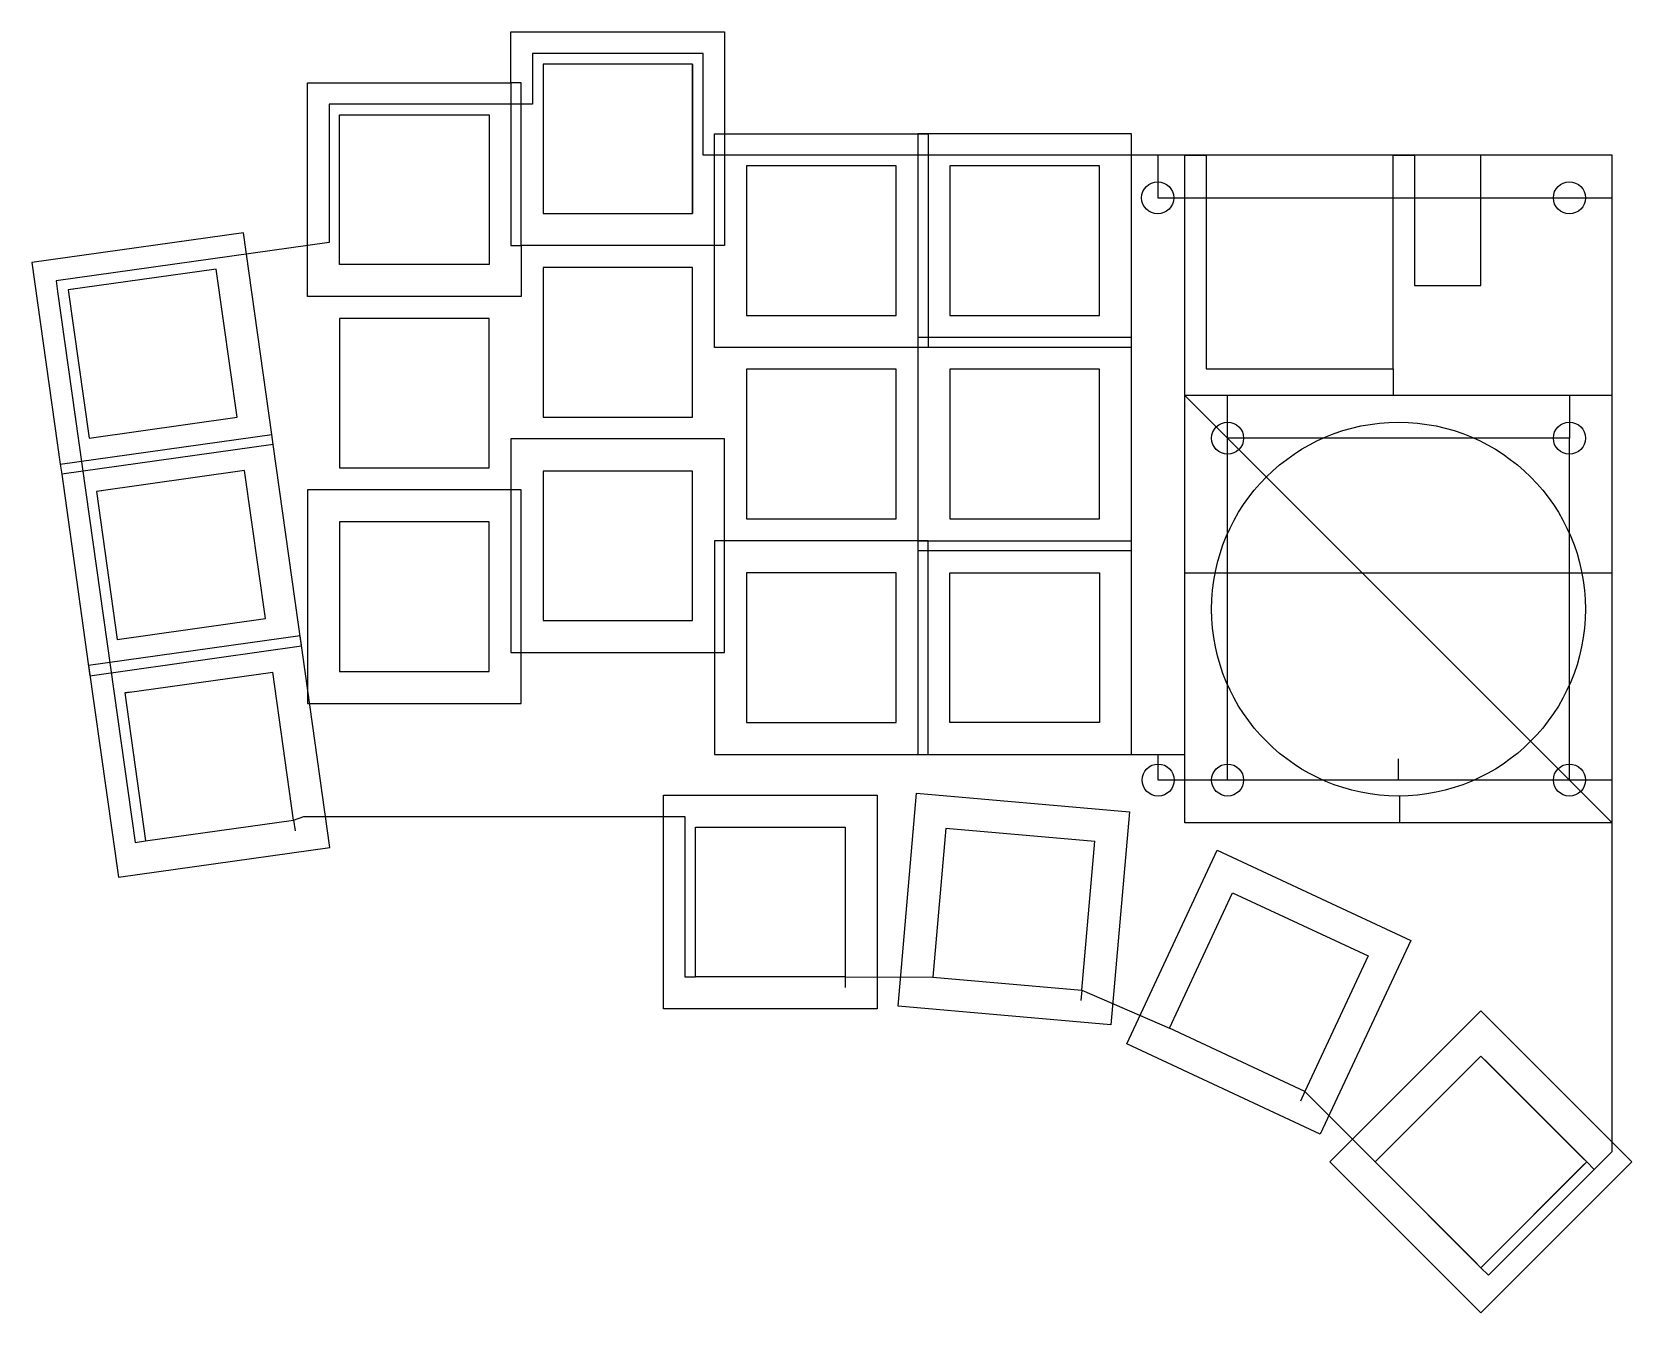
# Model space of a CAD drawing. Header units: millimetres. Extents: x -146 to 4, y -14 to 106.
import ezdxf

# ---------------------------------------------------------------- set-up
doc = ezdxf.new("R2010")
doc.units = ezdxf.units.MM
doc.layers.get('0').update_dxf_attribs({"linetype": 'CONTINUOUS'})

msp = doc.modelspace()

# ---------------------------------------------------------------- linework, layer by layer
for p, q in [((-83.72, 102.78), (-83.72, 88.78)), ((-102.77, 98.02), (-102.77, 84.02)), ((-40.17, 94.25), (-40.17, 90.25)), ((-37.62, 94.25), (-35.62, 94.25)), ((-37.62, 31.75), (-37.62, 94.25)), ((-35.62, 94.25), (-35.62, 74.25)), ((-18.12, 74.25), (-18.12, 94.25)), ((-18.12, 94.25), (-16.12, 94.25)), ((-16.12, 94.25), (-16.12, 82.05)), ((-9.92, 82.05), (-9.92, 94.25)), ((-40.17, 90.25), (2.38, 90.25)), ((-141.69, 81.71), (-142.18, 81.64)), ((-16.12, 82.05), (-9.92, 82.05)), ((-62.62, 77.2), (-62.62, 76.25)), ((-42.62, 76.25), (-42.62, 77.2)), ((-35.62, 74.25), (-18.12, 74.25)), ((-18.12, 74.25), (-18.12, 71.75)), ((2.38, 71.75), (-37.62, 71.75)), ((-37.62, 71.75), (2.38, 31.75)), ((-33.62, 67.75), (-33.62, 71.75)), ((2.38, 71.75), (-1.62, 71.75)), ((-1.62, 71.75), (-1.62, 67.75)), ((-122.98, 67.17), (-123.11, 68.11)), ((-1.62, 67.75), (-33.62, 67.75)), ((-33.62, 35.75), (-33.62, 67.75)), ((-1.62, 35.75), (-1.62, 67.75)), ((-142.92, 65.33), (-142.79, 64.39)), ((-139.04, 62.84), (-139.53, 62.77)), ((-62.62, 58.15), (-62.62, 57.2)), ((-42.62, 57.2), (-42.62, 58.15)), ((-37.62, 55.15), (2.38, 55.15)), ((-136.88, 43.91), (-123.02, 45.86)), ((-121.07, 31.99), (-123.02, 45.86)), ((-136.38, 43.98), (-136.88, 43.91)), ((-136.88, 43.91), (-134.93, 30.05)), ((-42.62, 38.15), (-37.62, 38.15)), ((-40.12, 35.75), (-40.12, 38.15)), ((-17.62, 35.75), (-17.62, 37.75)), ((-33.62, 35.75), (-40.12, 35.75)), ((-1.62, 35.75), (-33.62, 35.75)), ((2.38, 35.75), (-1.62, 35.75)), ((2.38, 31.75), (2.38, 35.75)), ((-17.53, 34.25), (-17.53, 31.75)), ((-121.07, 31.99), (-120.93, 31)), ((2.38, 31.75), (-37.62, 31.75)), ((-69.93, 31.34), (-69.43, 31.34)), ((-60.01, 31.26), (-61.23, 17.31)), ((-60.01, 31.26), (-46.06, 30.04)), ((-47.28, 16.09), (-46.06, 30.04)), ((-69.43, 17.34), (-83.43, 17.34)), ((-69.43, 17.34), (-69.43, 16.34)), ((-47.28, 16.09), (-47.37, 15.1)), ((-26.39, 6.59), (-39.07, 12.51)), ((-10.25, 9.55), (-19.45, 0.35)), ((-9.55, 9.55), (-0.35, 0.35)), ((-26.39, 6.59), (-26.81, 5.69)), ((0, 0), (-0.35, 0.35)), ((-0.35, -0.35), (0, 0)), ((0, 0), (0.71, -0.71)), ((0.71, -0.71), (1.41, 0)), ((1.41, 0), (2.38, 0.97)), ((-9.9, -9.9), (-19.8, 0)), ((-19.45, -0.35), (-10.25, -9.55)), ((-0.35, -0.35), (-9.55, -9.55))]:
    msp.add_line(p, q)
for points in [[(-81.67, 96.25), (-80.72, 96.25), (-80.72, 85.78), (-81.67, 85.78), (-99.77, 85.78), (-99.77, 101.02), (-100.72, 101.02), (-100.72, 85.78), (-99.77, 85.78), (-99.77, 81.02), (-119.77, 81.02), (-119.77, 101.02), (-100.72, 101.02), (-100.72, 105.78), (-80.72, 105.78), (-80.72, 96.25), (-61.67, 96.25), (-61.67, 76.25), (-81.67, 76.25), (-81.67, 85.78)], [(0, 0), (-9.9, -9.9), (-9.19, -10.61), (2.38, 0.97), (2.38, 31.75), (2.38, 94.25), (-82.72, 94.25), (-82.72, 103.78), (-98.72, 103.78), (-98.72, 99.02), (-117.76, 99.02), (-117.76, 86.08), (-143.31, 82.49), (-143.17, 81.5), (-135.92, 29.91), (-134.93, 30.05), (-121.07, 31.99), (-120.12, 32.34), (-84.43, 32.34), (-84.43, 17.34), (-83.43, 17.34), (-83.43, 31.34), (-69.43, 31.34), (-69.43, 17.34), (-61.23, 17.31), (-47.28, 16.09), (-39.07, 12.51), (-33.16, 25.2), (-20.47, 19.28), (-26.39, 6.59), (-19.8, 0), (-9.9, 9.9)], [(-83.72, 88.78), (-83.72, 102.78), (-97.72, 102.78), (-97.72, 88.78)], [(-116.77, 98.02), (-102.77, 98.02), (-102.77, 84.02), (-116.77, 84.02)], [(-42.62, 77.2), (-42.62, 96.25), (-62.62, 96.25), (-62.62, 77.2)], [(-64.67, 79.25), (-64.67, 93.25), (-78.67, 93.25), (-78.67, 79.25)], [(-64.67, 79.25), (-64.67, 93.25), (-78.67, 93.25), (-78.67, 79.25)], [(-45.62, 79.25), (-45.62, 93.25), (-59.62, 93.25), (-59.62, 79.25)], [(-145.57, 84.19), (-142.92, 65.33), (-123.11, 68.11), (-125.76, 86.98)], [(-142.18, 81.64), (-140.23, 67.77), (-126.37, 69.72), (-128.32, 83.59)], [(-83.72, 69.73), (-83.72, 83.73), (-97.72, 83.73), (-97.72, 69.73)], [(-102.77, 64.97), (-102.77, 78.97), (-116.77, 78.97), (-116.77, 64.97)], [(-42.62, 58.15), (-42.62, 76.25), (-62.62, 76.25), (-62.62, 58.15)], [(-64.67, 60.2), (-64.67, 74.2), (-78.67, 74.2), (-78.67, 60.2)], [(-64.67, 60.2), (-64.67, 74.2), (-78.67, 74.2), (-78.67, 60.2)], [(-45.62, 60.2), (-45.62, 74.2), (-59.62, 74.2), (-59.62, 60.2)], [(-80.72, 47.68), (-80.72, 67.68), (-100.72, 67.68), (-100.72, 47.68)], [(-142.79, 64.39), (-140.14, 45.52), (-120.33, 48.31), (-122.98, 67.17)], [(-139.53, 62.77), (-137.58, 48.91), (-123.72, 50.86), (-125.67, 64.72)], [(-83.72, 50.68), (-83.72, 64.68), (-97.72, 64.68), (-97.72, 50.68)], [(-99.77, 42.92), (-99.77, 62.92), (-119.77, 62.92), (-119.77, 42.92)], [(-102.77, 45.92), (-102.77, 59.92), (-116.77, 59.92), (-116.77, 45.92)], [(-61.67, 38.15), (-61.67, 58.15), (-81.67, 58.15), (-81.67, 38.15)], [(-42.62, 38.15), (-42.62, 57.2), (-62.62, 57.2), (-62.62, 38.15)], [(-64.67, 41.15), (-64.67, 55.15), (-78.67, 55.15), (-78.67, 41.15)], [(-64.67, 41.15), (-64.67, 55.15), (-78.67, 55.15), (-78.67, 41.15)], [(-59.62, 55.15), (-45.62, 55.15), (-45.62, 41.15), (-59.62, 41.15)], [(-140.27, 46.46), (-137.48, 26.66), (-117.68, 29.44), (-120.46, 49.25)], [(-62.74, 34.51), (-42.81, 32.77), (-44.56, 12.84), (-64.48, 14.59)], [(-66.43, 34.34), (-66.43, 14.34), (-86.43, 14.34), (-86.43, 34.34)], [(-34.61, 29.19), (-16.48, 20.73), (-24.94, 2.61), (-43.06, 11.06)], [(-9.9, -14.14), (-24.04, 0), (-9.9, 14.14), (4.24, 0)]]:
    msp.add_lwpolyline(points, close=True)
for centre, radius in [((-40.17, 90.25), 1.5), ((-1.62, 90.25), 1.5), ((-17.62, 51.75), 17.5), ((-33.62, 67.75), 1.5), ((-1.62, 67.75), 1.5), ((-40.12, 35.75), 1.5), ((-33.62, 35.75), 1.5), ((-1.62, 35.75), 1.5)]:
    msp.add_circle(centre, radius)

doc.saveas('drawing.dxf')
